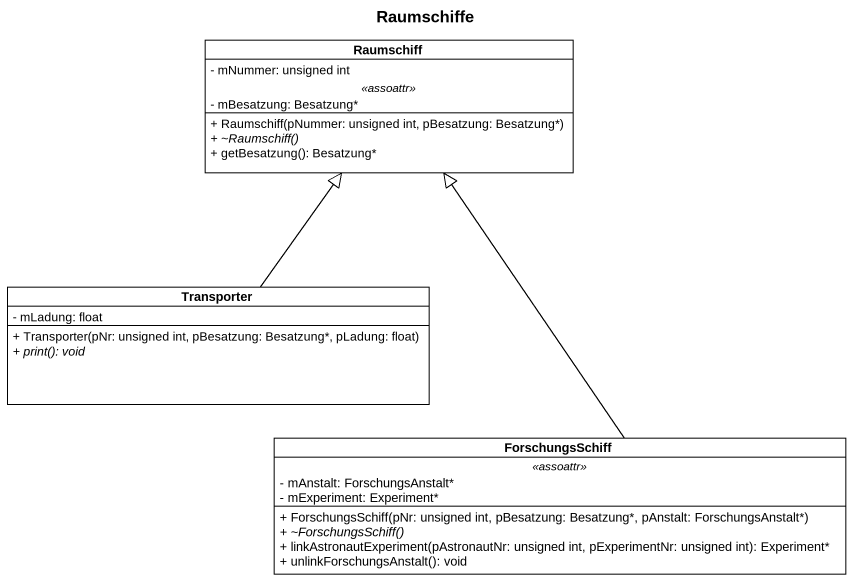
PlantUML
@startuml
title Raumschiffe
hide circle
hide empty members
skinparam classAttributeIconSize 0
class Raumschiff {
  - mNummer: unsigned int
  .. <<assoattr>> ..
  - mBesatzung: Besatzung*
  --
  + Raumschiff(pNummer: unsigned int, pBesatzung: Besatzung*)
  {abstract} + ~Raumschiff()
  + getBesatzung(): Besatzung*
}
class Transporter {
  - mLadung: float
  + Transporter(pNr: unsigned int, pBesatzung: Besatzung*, pLadung: float)
  {abstract} + print(): void
}
class ForschungsSchiff {
  .. <<assoattr>> ..
  - mAnstalt: ForschungsAnstalt*
  - mExperiment: Experiment*
  --
  + ForschungsSchiff(pNr: unsigned int, pBesatzung: Besatzung*, pAnstalt: ForschungsAnstalt*)
  {abstract} + ~ForschungsSchiff()
  + linkAstronautExperiment(pAstronautNr: unsigned int, pExperimentNr: unsigned int): Experiment*
  + unlinkForschungsAnstalt(): void
}
Transporter -up-|> Raumschiff
ForschungsSchiff -up-|> Raumschiff
@enduml
